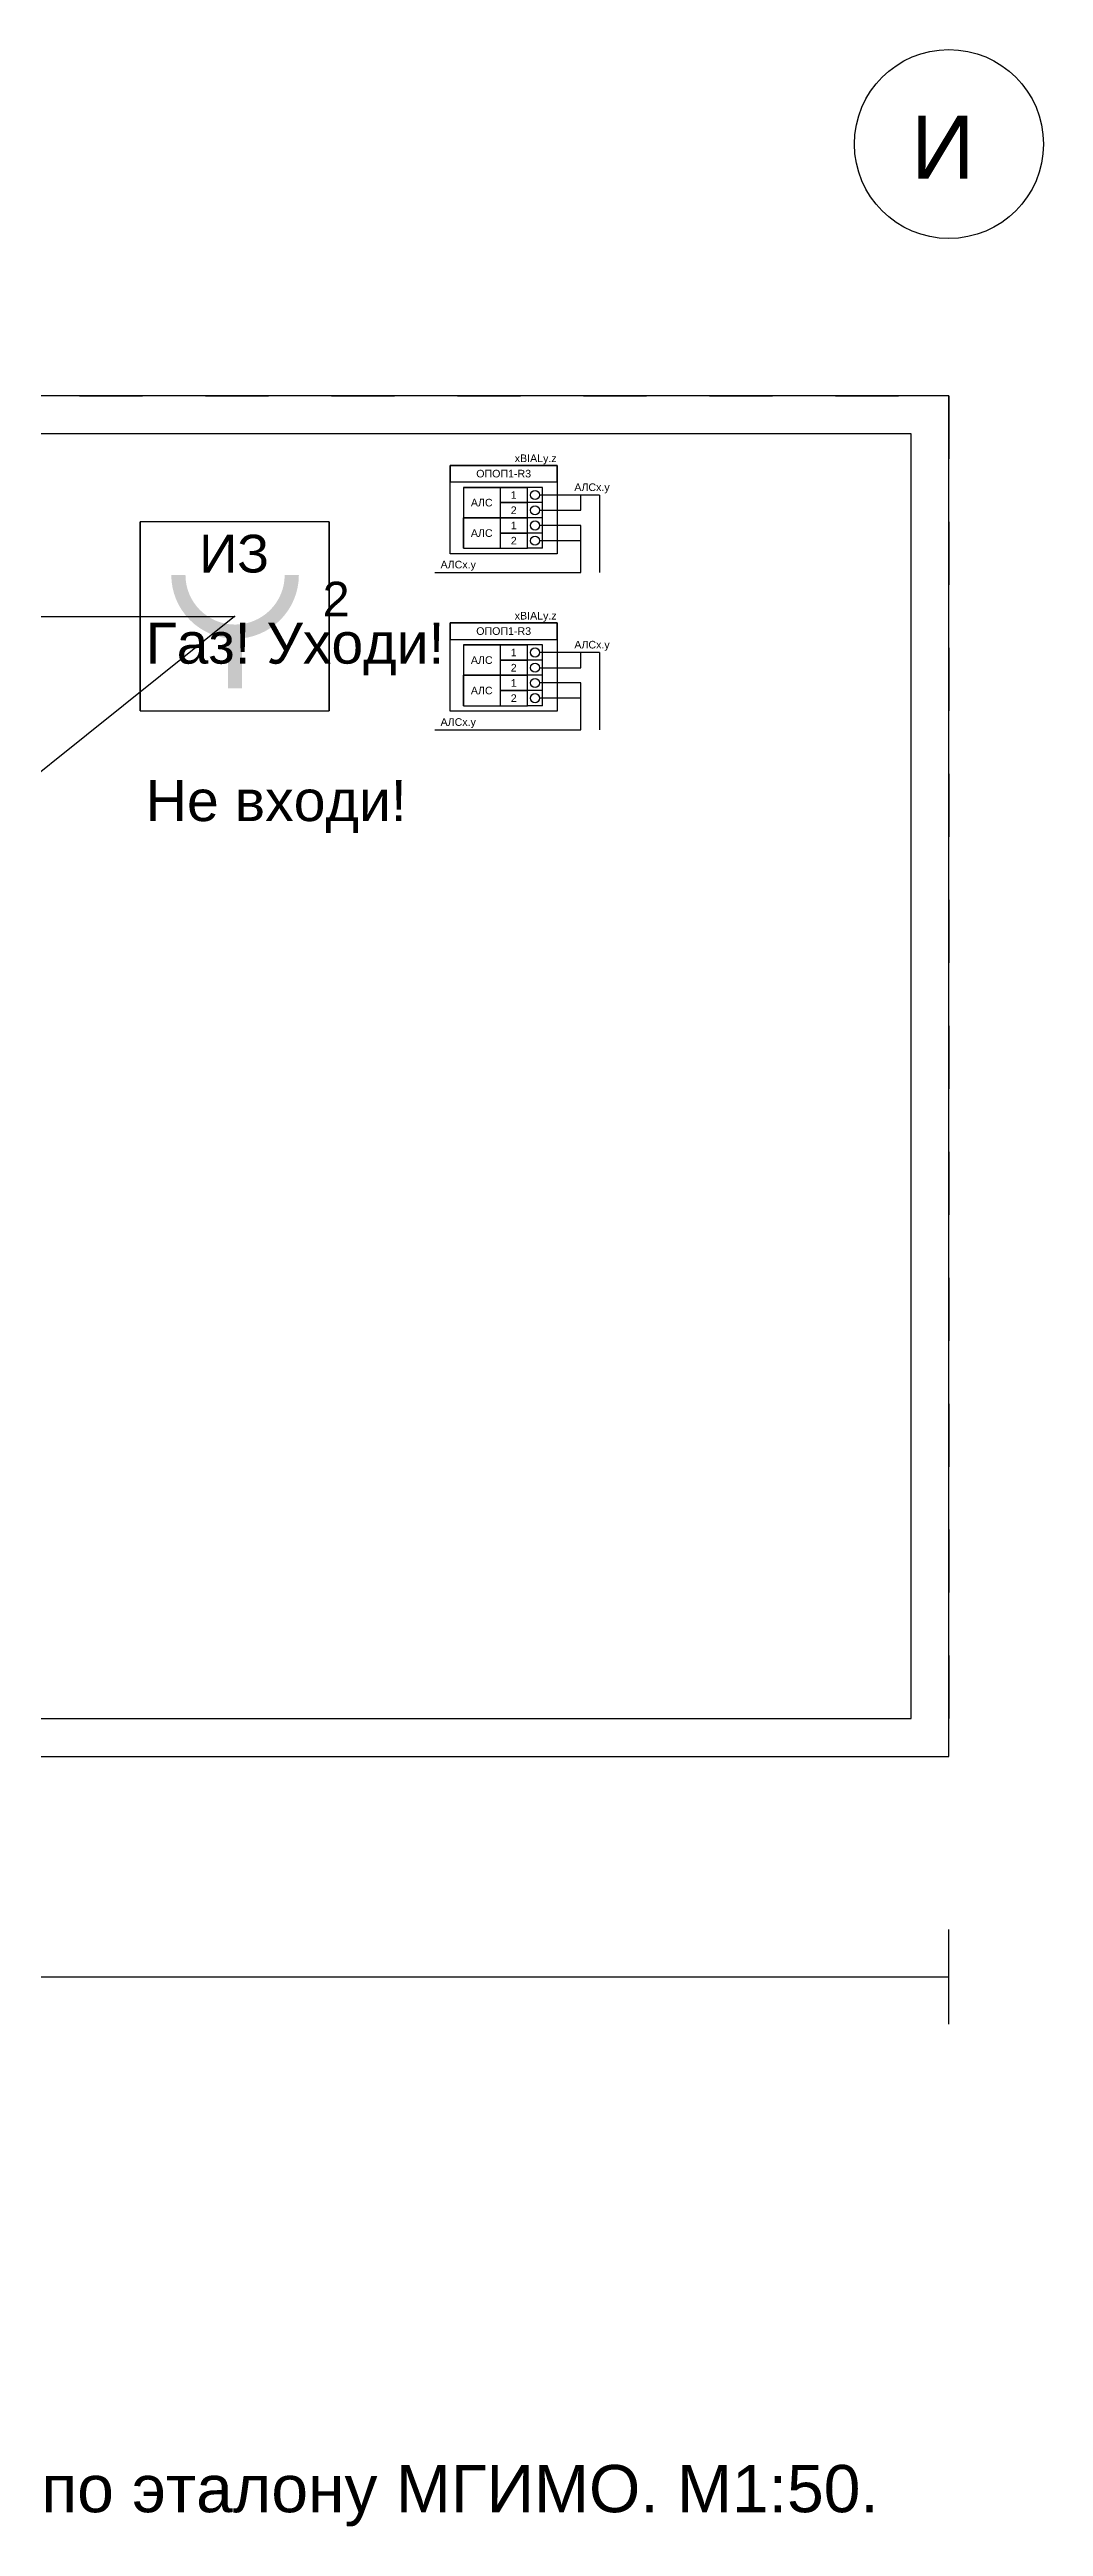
# Model space of a CAD drawing. Header units: millimetres. Extents: x 0 to 351840, y -132678 to 32417.
# Drawn here: x 2589 to 2620.6, y 91.5 to 170.2 of the extents above; entities that cross this region are included whole.
import ezdxf
from ezdxf.enums import TextEntityAlignment as Align

# ---------------------------------------------------------------- set-up
doc = ezdxf.new("R2010")
doc.units = ezdxf.units.MM
for name, color, linetype in [('AGPT-MARK', 7, 'Continuous'), ('AGPT-SCHEME', 3, 'Continuous'), ('AGPT-TEXT', 7, 'Continuous'), ('AGPT-ZONE', 7, 'Continuous')]:
    doc.layers.add(name, color=color, linetype=linetype)
doc.styles.add('AGPT', font='arial.ttf')
doc.styles.get("Standard").update_dxf_attribs({"font": 'arial.ttf'})

# ---------------------------------------------------------------- blocks, each defined once
blk = doc.blocks.new('RC-UGO-IRA-04')
at = {"ltscale": 30}
blk.add_lwpolyline([(2.5, 2.5), (2.5, -2.5), (-2.5, -2.5), (-2.5, 2.5)], close=True, dxfattribs=at)
blk.add_attdef('PSTN', text='', height=2.5).set_placement((1.321, 2.319), align=Align.BOTTOM_LEFT)
blk.add_wipeout([(2.5, 2.5), (2.5, -2.5), (-2.5, -2.5), (-2.5, 2.5)])
for p, q in [((-2.5, 2.5), (-2.5, -2.5)), ((2.5, 2.5), (-2.5, 2.5)), ((2.5, -2.5), (2.5, 2.5)), ((-2.5, -2.5), (2.5, -2.5))]:
    blk.add_line(p, q)
at = {"ltscale": 30, "const_width": 0.375}
blk.add_lwpolyline([(-1.485, 1.096, 1), (1.515, 1.096, 1)], format="xyb", dxfattribs=at)
blk.add_lwpolyline([(0.015, -0.404), (0.015, -1.904)], dxfattribs=at)
blk.add_point((0, 0))
blk.add_text('ИЗ', height=1).set_placement((-0.933, 1.161))
blk = doc.blocks.new('RC-TSP-RUBEZH-R3-OPOP-1')
for p, q in [((30.07, 9.87), (10.4, 9.87)), ((23.9, 4.87), (23.9, 9.87)), ((10.4, 4.87), (23.9, 4.87)), ((23.9, -0.13), (10.4, -0.13)), ((23.9, -5.13), (10.4, -5.13))]:
    blk.add_line(p, q)
for points in [[(-19, 19.6), (16.2, 19.6), (16.2, -9.46), (-19, -9.46)], [(16.2, 19.6), (-19, 19.6), (-19, 14.19), (16.2, 14.19)]]:
    blk.add_lwpolyline(points, close=True)
for points in [[(-14.6, 12.37), (-2.6, 12.37)], [(-14.6, 12.37), (-14.6, 2.37)], [(-2.6, 12.37), (-14.6, 12.37)], [(-2.6, 12.37), (6.4, 12.37)], [(-2.6, 12.37), (-2.6, -7.63)], [(6.4, 12.37), (-2.6, 12.37)], [(6.4, -7.63), (6.4, 12.37)], [(11.4, 12.37), (6.4, 12.37)], [(11.4, 12.37), (6.4, 12.37)], [(11.4, -7.63), (11.4, 12.37)], [(30.07, 9.87), (30.07, -15.55)], [(-14.6, 2.37), (-2.6, 2.37)], [(-14.6, 2.37), (-14.6, -7.63)], [(-2.6, 2.37), (-14.6, 2.37)], [(-14.6, 2.37), (-2.6, 2.37)], [(-14.6, -7.63), (-14.6, 2.37)], [(-2.6, 7.37), (6.4, 7.37)], [(6.4, 7.37), (-2.6, 7.37)], [(-2.6, 2.37), (6.4, 2.37)], [(6.4, 2.37), (-2.6, 2.37)], [(-2.6, 2.37), (6.4, 2.37)], [(11.4, 7.37), (6.4, 7.37)], [(11.4, 7.37), (6.4, 7.37)], [(11.4, 2.37), (6.4, 2.37)], [(11.4, 2.37), (6.4, 2.37)], [(11.4, 2.37), (6.4, 2.37)], [(-24, -15.55), (23.9, -15.55), (23.9, -0.13)], [(-14.6, -7.63), (-2.6, -7.63)], [(-2.6, -2.63), (6.4, -2.63)], [(6.4, -2.63), (-2.6, -2.63)], [(-2.6, -7.63), (6.4, -7.63)], [(11.4, -2.63), (6.4, -2.63)], [(11.4, -2.63), (6.4, -2.63)], [(11.4, -7.63), (6.4, -7.63)]]:
    blk.add_lwpolyline(points)
for points in [[(10.4, 9.87, -1), (7.4, 9.87, -1)], [(10.4, 4.87, -1), (7.4, 4.87, -1)], [(10.4, -0.13, -1), (7.4, -0.13, -1)], [(10.4, -5.13, -1), (7.4, -5.13, -1)]]:
    blk.add_lwpolyline(points, format="xyb", close=True)
for s, p in [('xBIALy.z', (2.23, 20.7)), ('АЛСx.y', (21.81, 11.19)), ('АЛСx.y', (-22.13, -14.23))]:
    blk.add_text(s, height=2.5).set_placement(p)
for s, p in [('АЛС', (-8.6, 7.37)), ('1', (1.9, 9.87)), ('2', (1.9, 4.87)), ('1', (1.91, -0.13)), ('АЛС', (-8.6, -2.63)), ('2', (1.91, -5.13))]:
    blk.add_text(s, height=2.5).set_placement(p, align=Align.MIDDLE_CENTER)
at = {"insert": (-1.4, 16.89), "char_height": 2.5, "width": 35.2016, "attachment_point": 5}
blk.add_mtext('ОПОП1-R3', dxfattribs=at)

msp = doc.modelspace()

# ---------------------------------------------------------------- linework, layer by layer
at = {"layer": 'AGPT-MARK', "color": 8}
for points in [[(2590, 159.2), (2592, 159.2)], [(2594, 159.2), (2596, 159.2)], [(2598, 159.2), (2600, 159.2)], [(2602, 159.2), (2604, 159.2)], [(2606, 159.2), (2608, 159.2)], [(2610, 159.2), (2612, 159.2)], [(2614, 159.2), (2616, 159.2)], [(2617.6, 159.2), (2617.6, 157.2)], [(2617.6, 155.2), (2617.6, 153.2)], [(2617.6, 151.2), (2617.6, 149.2)], [(2617.6, 147.2), (2617.6, 145.2)], [(2617.6, 143.2), (2617.6, 141.2)], [(2617.6, 139.2), (2617.6, 137.2)], [(2617.6, 135.2), (2617.6, 133.2)], [(2617.6, 131.2), (2617.6, 129.2)], [(2617.6, 127.2), (2617.6, 125.2)], [(2617.6, 123.2), (2617.6, 121.2)], [(2617.6, 119.2), (2617.6, 117.2)], [(2590, 116), (2592, 116)], [(2594, 116), (2596, 116)], [(2598, 116), (2600, 116)], [(2602, 116), (2604, 116)], [(2606, 116), (2608, 116)], [(2610, 116), (2612, 116)], [(2614, 116), (2616, 116)]]:
    msp.add_lwpolyline(points, dxfattribs=at)
at = {"layer": 'AGPT-MARK'}
for points in [[(2617.6, 107.5), (2617.6, 110.5)], [(2542, 109), (2617.6, 109)]]:
    msp.add_lwpolyline(points, dxfattribs=at)
msp.add_circle((2617.6, 167.2), 3, dxfattribs=at)
at = {"layer": 'AGPT-ZONE'}
for points in [[(2542, 116), (2617.6, 116), (2617.6, 159.2), (2542, 159.2)], [(2543.2, 117.2), (2616.4, 117.2), (2616.4, 158), (2543.2, 158)]]:
    msp.add_lwpolyline(points, close=True, dxfattribs=at)

# ---------------------------------------------------------------- block references
at = {"layer": 'AGPT-SCHEME', "xscale": 0.09664832353859416, "yscale": 0.09664832353859416}
for p in [(2603.6, 155.1), (2603.6, 150.1)]:
    msp.add_blockref('RC-TSP-RUBEZH-R3-OPOP-1', p, dxfattribs=at)

# ---------------------------------------------------------------- texts
at = {"layer": 'AGPT-MARK', "style": 'AGPT'}
for s, height, p in [('И', 2, (2616.4, 166.1)), ('Не входи!', 1.3, (2592.1, 145.7))]:
    msp.add_text(s, height=height, dxfattribs=at).set_placement(p)
at = {"layer": 'AGPT-TEXT', "style": 'AGPT'}
msp.add_text('УГО: 1-МГП  2-ИП  3-насадок  МПТ  УДП  табло. Оси и отметки — по эталону МГИМО. М1:50.', height=1.5, dxfattribs=at).set_placement((2524, 92))

# ---------------------------------------------------------------- next in the draw order: block references
at = {"layer": 'AGPT-SCHEME', "xscale": 1.199999999783904, "yscale": 1.199999999783904}
msp.add_blockref('RC-UGO-IRA-04', (2594.92, 152.2), dxfattribs=at)

# ---------------------------------------------------------------- next in the draw order: linework, layer by layer
at = {"layer": 'AGPT-SCHEME', "color": 3}
for points in [[(2594.92, 152.2), (2561, 125)], [(2563.168, 152.2), (2594.92, 152.2)]]:
    msp.add_lwpolyline(points, dxfattribs=at)

# ---------------------------------------------------------------- next in the draw order: texts
at = {"layer": 'AGPT-MARK', "style": 'AGPT'}
for s, height, p in [('2', 1.1, (2597.72, 152.2)), ('Газ! Уходи!', 1.3, (2592.1, 150.7))]:
    msp.add_text(s, height=height, dxfattribs=at).set_placement(p)

doc.saveas('drawing.dxf')
